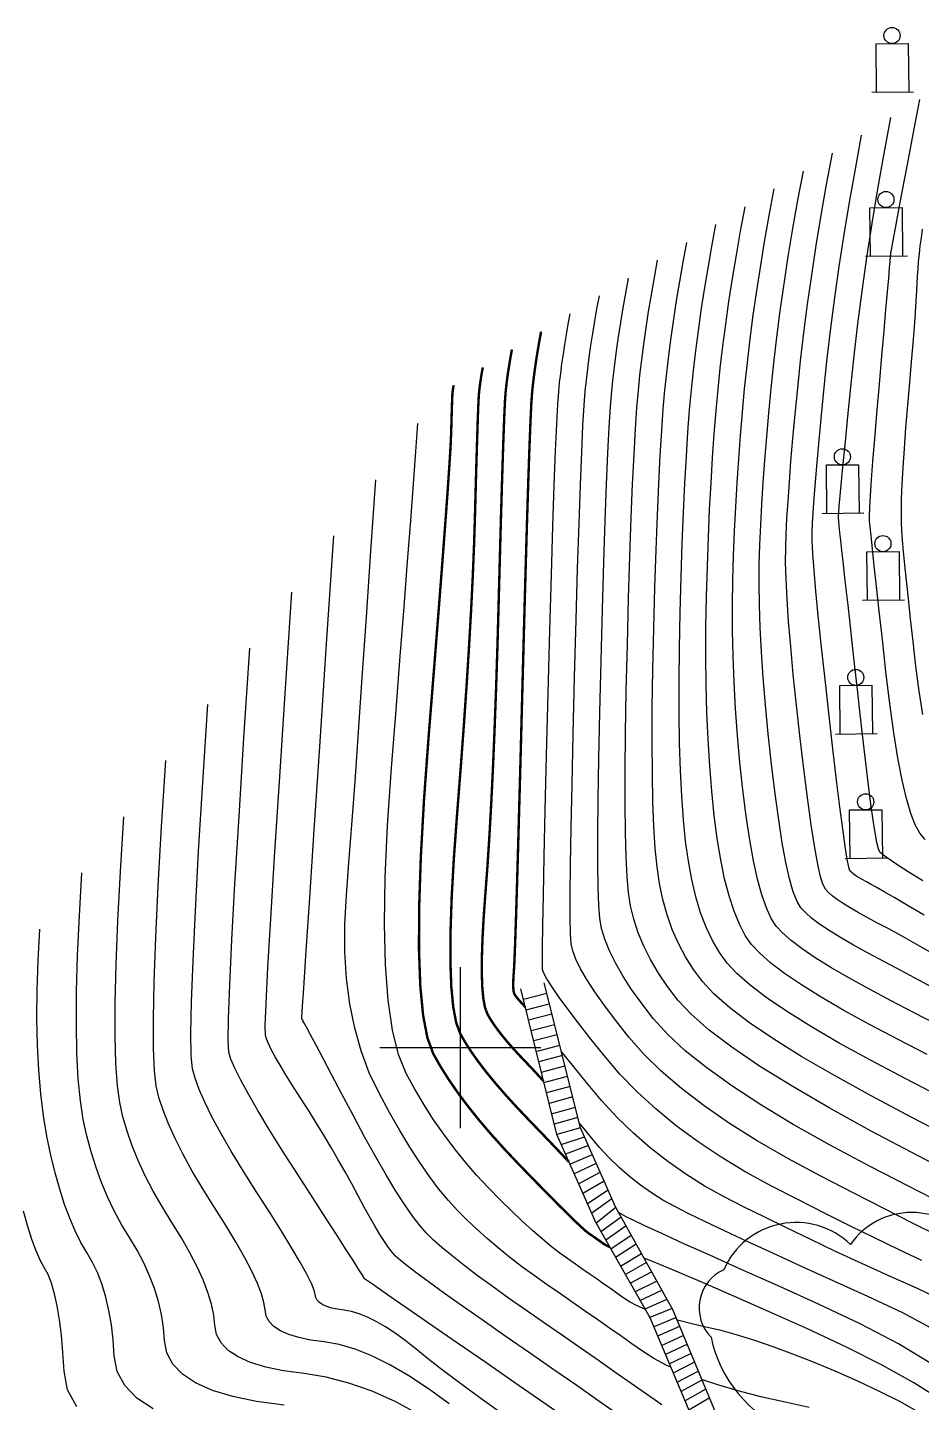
# Model space of a CAD drawing. Extents: x 351134 to 737836, y 2693212 to 3319468.
# Drawn here: x 427601 to 483114, y 3227556 to 3312898 of the extents above; entities that cross this region are included whole.
import ezdxf

# ---------------------------------------------------------------- set-up
doc = ezdxf.new("R2010")
doc.units = 0
doc.linetypes.add('0', pattern=[1, 1])
for name, color, linetype in [('00景观层', 10, 'CONTINUOUS'), ('DGX', 8, 'CONTINUOUS'), ('TK', 7, 'CONTINUOUS'), ('工矿6', 3, '0'), ('房屋2', 8, '0'), ('绿化', 3, 'CONTINUOUS')]:
    doc.layers.add(name, color=color, linetype=linetype)

msp = doc.modelspace()

# ---------------------------------------------------------------- linework, layer by layer
at = {"layer": '00景观层', "linetype": 'Continuous'}
for p, q in [((454481, 3244581, -355302), (454481, 3254581, -355302)), ((454481, 3244581, -355302), (454481, 3254581, -355302)), ((449481, 3249581, -355302), (459481, 3249581, -355302)), ((449481, 3249581, -355302), (459481, 3249581, -355302))]:
    msp.add_line(p, q, dxfattribs=at)
at = {"layer": 'DGX', "color": 8, "linetype": 'Continuous'}
for points, elevation in [([(483347, 3262493), (483009, 3262901), (482724, 3263400), (482445, 3264114), (482173, 3265043), (481907, 3266188), (481647, 3267549), (481394, 3269125), (481148, 3270916), (480907, 3272923), (480684, 3274919), (480488, 3276678), (480320, 3278200), (480179, 3279485), (480066, 3280533), (479981, 3281345), (479923, 3281919), (479893, 3282256), (479889, 3282580), (479907, 3283115), (479948, 3283859), (480012, 3284814), (480099, 3285979), (480209, 3287354), (480343, 3288940), (480499, 3290735), (480656, 3292520), (480792, 3294074), (480908, 3295396), (481003, 3296487), (481078, 3297347), (481131, 3297975), (481164, 3298372), (481177, 3298538), (481179, 3298589), (481182, 3298642), (481187, 3298697), (481192, 3298753), (481199, 3298812), (481207, 3298873), (481215, 3298936), (481225, 3299000), (481262, 3299205), (481352, 3299687), (481496, 3300448), (481693, 3301487), (481943, 3302804), (482247, 3304399), (482604, 3306272), (483014, 3308423)], 25698), ([(483195, 3259925), (482293, 3260491), (481575, 3260953), (481041, 3261312), (480691, 3261567), (480525, 3261719), (480444, 3261918), (480349, 3262315), (480239, 3262908), (480115, 3263699), (479977, 3264687), (479824, 3265873), (479658, 3267256), (479476, 3268836), (479294, 3270462), (479123, 3271986), (478963, 3273405), (478815, 3274720), (478678, 3275932), (478553, 3277040), (478439, 3278044), (478337, 3278945), (478246, 3279745), (478168, 3280446), (478102, 3281050), (478048, 3281555), (478007, 3281963), (477978, 3282273), (477961, 3282484), (477957, 3282598), (477970, 3282779), (478007, 3283193), (478068, 3283840), (478152, 3284720), (478259, 3285833), (478390, 3287180), (478545, 3288759), (478723, 3290572), (478928, 3292521), (479163, 3294511), (479428, 3296543), (479723, 3298615), (480048, 3300729), (480404, 3302883), (480789, 3305078), (481205, 3307315)], 26698), ([(483282, 3257806), (482292, 3258391), (481464, 3258875), (480798, 3259260), (480293, 3259545), (479950, 3259731), (479700, 3259863), (479476, 3259986), (479277, 3260102), (479104, 3260210), (478957, 3260310), (478835, 3260401), (478739, 3260485), (478669, 3260561), (478598, 3260777), (478500, 3261281), (478376, 3262073), (478225, 3263153), (478048, 3264521), (477844, 3266178), (477613, 3268123), (477356, 3270355), (477103, 3272611), (476885, 3274623), (476703, 3276393), (476555, 3277919), (476443, 3279203), (476367, 3280244), (476325, 3281041), (476319, 3281596), (476340, 3282115), (476383, 3282805), (476446, 3283667), (476530, 3284700), (476635, 3285905), (476760, 3287280), (476907, 3288828), (477074, 3290546), (477265, 3292370), (477485, 3294231), (477733, 3296131), (478009, 3298070), (478314, 3300046), (478646, 3302062), (479007, 3304115), (479396, 3306207)], 27698), ([(483701, 3255489), (482745, 3256032), (481873, 3256517), (481084, 3256946), (480378, 3257317), (479748, 3257650), (479181, 3257963), (478680, 3258255), (478243, 3258527), (477871, 3258779), (477563, 3259011), (477321, 3259223), (477143, 3259414), (476991, 3259719), (476827, 3260270), (476650, 3261069), (476461, 3262114), (476259, 3263406), (476045, 3264945), (475818, 3266730), (475579, 3268763), (475350, 3270834), (475154, 3272736), (474992, 3274469), (474863, 3276033), (474767, 3277427), (474705, 3278652), (474676, 3279708), (474680, 3280595), (474710, 3281452), (474758, 3282418), (474824, 3283494), (474908, 3284680), (475010, 3285976), (475131, 3287381), (475269, 3288896), (475425, 3290521), (475603, 3292218), (475808, 3293951), (476039, 3295720), (476296, 3297524), (476579, 3299364), (476888, 3301240), (477224, 3303151), (477586, 3305099)], 28698), ([(484026, 3253188), (482947, 3253775), (481874, 3254347), (480807, 3254904), (479795, 3255438), (478887, 3255939), (478082, 3256408), (477381, 3256845), (476785, 3257249), (476291, 3257621), (475902, 3257960), (475617, 3258267), (475384, 3258661), (475153, 3259260), (474923, 3260065), (474696, 3261075), (474470, 3262290), (474245, 3263712), (474022, 3265338), (473801, 3267170), (473597, 3269058), (473423, 3270849), (473281, 3272545), (473171, 3274146), (473092, 3275651), (473044, 3277061), (473027, 3278375), (473042, 3279593), (473080, 3280788), (473134, 3282031), (473203, 3283322), (473287, 3284660), (473386, 3286047), (473501, 3287482), (473631, 3288965), (473776, 3290495), (473941, 3292067), (474131, 3293671), (474344, 3295308), (474582, 3296979), (474844, 3298682), (475131, 3300419), (475442, 3302188), (475777, 3303991)], 29698), ([(484022, 3251032), (482665, 3251747), (481236, 3252490), (479843, 3253225), (478592, 3253915), (477485, 3254561), (476520, 3255162), (475698, 3255719), (475019, 3256231), (474483, 3256698), (474091, 3257121), (473777, 3257603), (473479, 3258250), (473197, 3259061), (472931, 3260036), (472680, 3261175), (472446, 3262478), (472227, 3263946), (472024, 3265578), (471843, 3267281), (471692, 3268962), (471571, 3270621), (471479, 3272259), (471416, 3273875), (471382, 3275469), (471378, 3277041), (471404, 3278592), (471450, 3280124), (471509, 3281643), (471581, 3283149), (471665, 3284640), (471762, 3286118), (471871, 3287583), (471993, 3289033), (472127, 3290470), (472279, 3291915), (472453, 3293391), (472650, 3294897), (472869, 3296433), (473110, 3298000), (473373, 3299597), (473659, 3301225), (473967, 3302883)], 30698), ([(483456, 3249148), (481665, 3250077), (479891, 3251013), (478298, 3251892), (476887, 3252714), (475659, 3253480), (474612, 3254188), (473747, 3254840), (473065, 3255436), (472564, 3255974), (472170, 3256545), (471805, 3257240), (471471, 3258057), (471166, 3258997), (470891, 3260060), (470646, 3261245), (470432, 3262554), (470247, 3263985), (470090, 3265504), (469962, 3267075), (469860, 3268698), (469786, 3270372), (469740, 3272099), (469721, 3273877), (469730, 3275708), (469766, 3277590), (469820, 3279461), (469885, 3281256), (469959, 3282976), (470043, 3284620), (470137, 3286190), (470241, 3287683), (470355, 3289102), (470478, 3290445), (470617, 3291764), (470776, 3293111), (470955, 3294485), (471155, 3295888), (471375, 3297318), (471616, 3298776), (471877, 3300261), (472158, 3301774)], 31698), ([(484247, 3246548), (482094, 3247663), (479938, 3248800), (478003, 3249868), (476290, 3250867), (474797, 3251797), (473526, 3252658), (472475, 3253450), (471646, 3254173), (471038, 3254827), (470563, 3255488), (470132, 3256229), (469744, 3257053), (469401, 3257958), (469102, 3258944), (468847, 3260012), (468636, 3261162), (468469, 3262393), (468337, 3263728), (468231, 3265188), (468150, 3266774), (468094, 3268486), (468064, 3270323), (468060, 3272286), (468081, 3274374), (468127, 3276589), (468190, 3278797), (468260, 3280869), (468337, 3282803), (468422, 3284600), (468513, 3286261), (468611, 3287784), (468717, 3289170), (468829, 3290419), (468955, 3291612), (469099, 3292831), (469261, 3294074), (469441, 3295342), (469641, 3296636), (469858, 3297954), (470094, 3299298), (470349, 3300666)], 32698), ([(483201, 3270262), (482961, 3271699), (482760, 3273251), (482588, 3274791), (482435, 3276190), (482299, 3277449), (482182, 3278567), (482082, 3279544), (482001, 3280380), (481938, 3281076), (481893, 3281630), (481867, 3282177), (481862, 3282846), (481878, 3283640), (481915, 3284557), (481972, 3285597), (482050, 3286761), (482149, 3288049), (482268, 3289460), (482391, 3290868), (482500, 3292143), (482594, 3293288), (482674, 3294300), (482740, 3295181), (482791, 3295930), (482828, 3296548), (482851, 3297034), (482871, 3297463), (482900, 3297908), (482937, 3298369), (482984, 3298846), (483039, 3299340), (483103, 3299851), (483176, 3300377)], 24698), ([(485038, 3243949), (482523, 3245249), (479986, 3246587), (477709, 3247844), (475692, 3249020), (473936, 3250115), (472439, 3251128), (471203, 3252060), (470228, 3252911), (469512, 3253681), (468956, 3254430), (468458, 3255219), (468018, 3256049), (467636, 3256919), (467313, 3257829), (467048, 3258779), (466841, 3259770), (466692, 3260800), (466584, 3261951), (466500, 3263301), (466439, 3264850), (466402, 3266599), (466388, 3268547), (466398, 3270694), (466432, 3273041), (466489, 3275587), (466560, 3278134), (466636, 3280481), (466716, 3282630), (466800, 3284580), (466888, 3286332), (466981, 3287885), (467079, 3289239), (467180, 3290394), (467293, 3291461), (467421, 3292550), (467566, 3293662), (467728, 3294797), (467906, 3295953), (468101, 3297133), (468312, 3298334), (468539, 3299558)], 33698), ([(485765, 3241382), (482900, 3242863), (479994, 3244395), (477385, 3245836), (475075, 3247184), (473061, 3248439), (471346, 3249601), (469928, 3250671), (468808, 3251649), (467986, 3252534), (467349, 3253372), (466784, 3254209), (466291, 3255045), (465871, 3255880), (465524, 3256713), (465248, 3257546), (465045, 3258377), (464915, 3259208), (464831, 3260174), (464769, 3261414), (464728, 3262926), (464710, 3264712), (464712, 3266771), (464737, 3269103), (464783, 3271708), (464851, 3274586), (464930, 3277470), (465011, 3280094), (465094, 3282457), (465178, 3284561), (465264, 3286403), (465352, 3287985), (465441, 3289307), (465532, 3290368), (465630, 3291309), (465744, 3292270), (465872, 3293251), (466014, 3294251), (466171, 3295271), (466343, 3296311), (466529, 3297371), (466730, 3298450)], 34698), ([(484531, 3239836), (482339, 3240963), (479879, 3242232), (477400, 3243548), (475150, 3244815), (473129, 3246033), (471337, 3247202), (469774, 3248322), (468440, 3249393), (467336, 3250414), (466460, 3251387), (465742, 3252314), (465110, 3253199), (464565, 3254041), (464106, 3254841), (463734, 3255598), (463449, 3256313), (463250, 3256985), (463137, 3257615), (463078, 3258398), (463038, 3259527), (463018, 3261003), (463017, 3262825), (463037, 3264995), (463076, 3267511), (463134, 3270374), (463213, 3273584), (463300, 3276806), (463387, 3279707), (463472, 3282285), (463556, 3284541), (463640, 3286474), (463722, 3288086), (463803, 3289376), (463883, 3290343), (463968, 3291158), (464067, 3291990), (464177, 3292839), (464301, 3293706), (464437, 3294589), (464585, 3295490), (464747, 3296407), (464920, 3297342)], 35698), ([(484157, 3237893), (482562, 3238690), (480813, 3239573), (478912, 3240544), (476857, 3241602), (474806, 3242701), (472914, 3243795), (471184, 3244883), (469613, 3245965), (468203, 3247042), (466953, 3248114), (465863, 3249180), (464934, 3250240), (464135, 3251256), (463436, 3252188), (462839, 3253037), (462342, 3253801), (461945, 3254482), (461649, 3255080), (461454, 3255593), (461360, 3256023), (461325, 3256621), (461307, 3257640), (461307, 3259079), (461325, 3260938), (461361, 3263219), (461414, 3265919), (461485, 3269041), (461574, 3272583), (461670, 3276143), (461762, 3279319), (461850, 3282112), (461935, 3284521), (462015, 3286546), (462092, 3288187), (462165, 3289444), (462234, 3290318), (462306, 3291007), (462389, 3291710), (462483, 3292428), (462587, 3293160), (462702, 3293907), (462828, 3294668), (462964, 3295444), (463111, 3296234)], 36698), ([(483143, 3236375), (481691, 3237061), (480198, 3237779), (478667, 3238529), (477096, 3239311), (475485, 3240126), (473835, 3240972), (472211, 3241854), (470679, 3242775), (469238, 3243733), (467889, 3244729), (466631, 3245763), (465465, 3246835), (464391, 3247945), (463408, 3249094), (462528, 3250198), (461763, 3251178), (461112, 3252033), (460577, 3252762), (460156, 3253367), (459850, 3253846), (459659, 3254201), (459582, 3254430), (459571, 3254844), (459576, 3255752), (459597, 3257155), (459633, 3259052), (459685, 3261443), (459753, 3264328), (459837, 3267707), (459936, 3271581), (460040, 3275479), (460138, 3278932), (460229, 3281939), (460313, 3284501), (460391, 3286617), (460462, 3288287), (460527, 3289513), (460585, 3290292), (460644, 3290855), (460712, 3291430), (460788, 3292016), (460874, 3292615), (460968, 3293225), (461070, 3293847), (461182, 3294481), (461302, 3295126)], 37698), ([(465941, 3233348), (465464, 3233562), (464987, 3233814), (464577, 3234075), (464194, 3234345), (463798, 3234624), (463389, 3234910), (462967, 3235205), (462532, 3235508), (462083, 3235819), (461622, 3236139), (461147, 3236467), (460650, 3236827), (460118, 3237241), (459553, 3237711), (458955, 3238236), (458323, 3238816), (457657, 3239451), (456958, 3240142), (456225, 3240887), (455490, 3241675), (454781, 3242491), (454101, 3243335), (453447, 3244208), (452822, 3245110), (452224, 3246040), (451653, 3246999), (451110, 3247986), (450632, 3249158), (450258, 3250673), (449988, 3252529), (449822, 3254727), (449760, 3257267), (449802, 3260149), (449947, 3263373), (450196, 3266938), (450485, 3270542), (450750, 3273879), (450991, 3276950), (451207, 3279755), (451399, 3282294), (451566, 3284567), (451710, 3286573), (451829, 3288314)], 42698), ([(467539, 3229751), (467306, 3229855), (466486, 3230290), (465780, 3230740), (465121, 3231205), (464439, 3231684), (463734, 3232178), (463007, 3232685), (462257, 3233207), (461485, 3233743), (460691, 3234294), (459874, 3234858), (459062, 3235431), (458283, 3236004), (457537, 3236579), (456824, 3237156), (456144, 3237733), (455498, 3238312), (454884, 3238892), (454303, 3239473), (453733, 3240096), (453152, 3240801), (452560, 3241588), (451957, 3242456), (451342, 3243407), (450716, 3244440), (450078, 3245554), (449430, 3246751), (448826, 3248026), (448322, 3249375), (447918, 3250799), (447615, 3252298), (447412, 3253872), (447309, 3255520), (447307, 3257243), (447405, 3259041), (447562, 3261049), (447740, 3263405), (447938, 3266108), (448155, 3269158), (448392, 3272555), (448649, 3276299), (448926, 3280390), (449223, 3284828)], 43698), ([(466983, 3227404), (466047, 3228064), (465079, 3228745), (464079, 3229445), (463047, 3230165), (461983, 3230906), (460887, 3231667), (459760, 3232448), (458600, 3233250), (457474, 3234035), (456447, 3234767), (455521, 3235448), (454694, 3236075), (453966, 3236650), (453338, 3237172), (452810, 3237642), (452381, 3238059), (451978, 3238515), (451528, 3239103), (451029, 3239822), (450483, 3240672), (449889, 3241653), (449247, 3242766), (448557, 3244009), (447820, 3245384), (447105, 3246736), (446483, 3247912), (445954, 3248911), (445518, 3249733), (445175, 3250378), (444925, 3250846), (444769, 3251138), (444705, 3251253), (444689, 3251278), (444675, 3251301), (444662, 3251321), (444652, 3251339), (444644, 3251354), (444638, 3251366), (444634, 3251376), (444631, 3251383), (444661, 3251857), (444754, 3253265), (444908, 3255608), (445126, 3258885), (445405, 3263097), (445747, 3268244), (446151, 3274326), (446617, 3281342)], 44698), ([(464424, 3226712), (463087, 3227646), (461709, 3228605), (460289, 3229591), (458828, 3230603), (457326, 3231641), (455886, 3232639), (454612, 3233531), (453505, 3234316), (452563, 3234994), (451788, 3235567), (451179, 3236032), (450736, 3236392), (450459, 3236645), (450253, 3236878), (450023, 3237178), (449768, 3237546), (449489, 3237980), (449186, 3238481), (448858, 3239050), (448505, 3239685), (448128, 3240388), (447732, 3241127), (447320, 3241873), (446894, 3242625), (446453, 3243383), (445998, 3244147), (445527, 3244918), (445042, 3245695), (444542, 3246479), (444064, 3247227), (443645, 3247900), (443285, 3248497), (442984, 3249018), (442742, 3249463), (442559, 3249831), (442436, 3250124), (442371, 3250341), (442366, 3250928), (442420, 3252330), (442535, 3254546), (442710, 3257578), (442946, 3261425), (443241, 3266087), (443596, 3271564), (444012, 3277856)], 45698), ([(461209, 3226463), (459591, 3227586), (457872, 3228775), (456052, 3230032), (454298, 3231243), (452777, 3232294), (451488, 3233184), (450433, 3233914), (449610, 3234483), (449019, 3234893), (448662, 3235142), (448537, 3235231), (448528, 3235241), (448518, 3235254), (448507, 3235269), (448495, 3235288), (448482, 3235310), (448468, 3235334), (448453, 3235361), (448437, 3235392), (448359, 3235518), (448158, 3235834), (447835, 3236339), (447389, 3237033), (446820, 3237917), (446129, 3238990), (445315, 3240253), (444379, 3241705), (443439, 3243177), (442615, 3244499), (441908, 3245673), (441316, 3246697), (440841, 3247571), (440481, 3248297), (440238, 3248873), (440110, 3249299), (440070, 3249999), (440087, 3251394), (440162, 3253485), (440295, 3256271), (440486, 3259753), (440735, 3263929), (441042, 3268802), (441406, 3274369)], 46698), ([(456846, 3227019), (455842, 3227739), (454898, 3228429), (454013, 3229089), (453189, 3229718), (452424, 3230317), (451720, 3230886), (451060, 3231408), (450429, 3231866), (449828, 3232261), (449257, 3232593), (448714, 3232862), (448202, 3233067), (447718, 3233208), (447264, 3233287), (446852, 3233343), (446493, 3233418), (446189, 3233511), (445938, 3233623), (445740, 3233754), (445597, 3233903), (445507, 3234071), (445471, 3234258), (445406, 3234528), (445231, 3234948), (444945, 3235517), (444547, 3236235), (444039, 3237102), (443420, 3238119), (442690, 3239285), (441849, 3240599), (441002, 3241935), (440255, 3243162), (439606, 3244282), (439057, 3245293), (438606, 3246196), (438255, 3246991), (438003, 3247678), (437850, 3248257), (437774, 3249070), (437754, 3250459), (437789, 3252424), (437880, 3254964), (438027, 3258080), (438229, 3261772), (438487, 3266040), (438800, 3270883)], 47698), ([(453792, 3227472), (452501, 3228410), (451271, 3229219), (450101, 3229898), (448991, 3230448), (447941, 3230868), (446951, 3231158), (446022, 3231318), (445178, 3231433), (444444, 3231586), (443820, 3231777), (443306, 3232007), (442902, 3232274), (442609, 3232580), (442425, 3232924), (442351, 3233306), (442286, 3233756), (442127, 3234305), (441874, 3234952), (441528, 3235698), (441088, 3236543), (440555, 3237486), (439928, 3238527), (439208, 3239667), (438480, 3240825), (437831, 3241922), (437261, 3242958), (436769, 3243932), (436356, 3244845), (436022, 3245697), (435766, 3246487), (435589, 3247215), (435478, 3248142), (435420, 3249524), (435416, 3251362), (435465, 3253657), (435568, 3256408), (435723, 3259615), (435932, 3263278), (436195, 3267397)], 48698), ([(451980, 3226778), (450475, 3227588), (449003, 3228250), (447563, 3228765), (446155, 3229131), (444780, 3229350), (443504, 3229523), (442395, 3229754), (441452, 3230043), (440675, 3230390), (440064, 3230794), (439620, 3231256), (439343, 3231776), (439231, 3232354), (439165, 3232984), (439022, 3233662), (438803, 3234388), (438509, 3235162), (438137, 3235983), (437690, 3236852), (437167, 3237769), (436567, 3238734), (435958, 3239716), (435408, 3240682), (434915, 3241634), (434481, 3242572), (434106, 3243494), (433788, 3244402), (433529, 3245295), (433328, 3246173), (433182, 3247213), (433087, 3248589), (433043, 3250301), (433050, 3252350), (433108, 3254735), (433217, 3257458), (433378, 3260516), (433589, 3263911)], 49698), ([(443538, 3227381), (441830, 3227613), (440345, 3227923), (439083, 3228309), (438043, 3228773), (437226, 3229315), (436632, 3229933), (436260, 3230629), (436111, 3231402), (436044, 3232212), (435918, 3233019), (435733, 3233823), (435489, 3234625), (435187, 3235423), (434825, 3236219), (434405, 3237012), (433926, 3237802), (433436, 3238606), (432984, 3239442), (432570, 3240311), (432194, 3241211), (431856, 3242143), (431555, 3243107), (431292, 3244103), (431068, 3245131), (430886, 3246284), (430754, 3247653), (430670, 3249240), (430635, 3251043), (430649, 3253063), (430712, 3255300), (430823, 3257754), (430984, 3260425)], 50698), ([(435412, 3227157), (434388, 3227835), (433644, 3228610), (433178, 3229481), (432991, 3230450), (432923, 3231440), (432814, 3232376), (432662, 3233259), (432470, 3234088), (432236, 3234864), (431960, 3235586), (431643, 3236254), (431284, 3236869), (430914, 3237496), (430561, 3238202), (430225, 3238987), (429906, 3239850), (429605, 3240792), (429322, 3241813), (429056, 3242912), (428807, 3244089), (428590, 3245355), (428420, 3246718), (428297, 3248178), (428220, 3249736), (428189, 3251391), (428206, 3253143), (428268, 3254992), (428378, 3256939)], 51698), ([(484592, 3233802), (482858, 3234623), (481092, 3235417), (479400, 3236189), (477783, 3236938), (476240, 3237664), (474772, 3238368), (473378, 3239049), (472058, 3239707), (470813, 3240342), (469624, 3240999), (468470, 3241721), (467353, 3242507), (466272, 3243358), (465228, 3244274), (464219, 3245255), (463247, 3246301), (462312, 3247411), (461446, 3248488), (460746, 3249357)], 38698), ([(483947, 3232054), (481952, 3233119), (479785, 3234145), (477627, 3235113), (475657, 3236003), (473875, 3236815), (472282, 3237550), (470877, 3238207), (469660, 3238786), (468632, 3239288), (467792, 3239712), (467057, 3240118), (466345, 3240564), (465655, 3241049), (464987, 3241575), (464342, 3242141), (463719, 3242746), (463119, 3243392), (462541, 3244078), (461982, 3244768), (461864, 3244911)], 39698), ([(430656, 3227286), (430096, 3228334), (429871, 3229498), (429802, 3230668), (429709, 3231733), (429592, 3232694), (429450, 3233551), (429285, 3234304), (429095, 3234953), (428881, 3235497), (428643, 3235936), (428392, 3236387), (428137, 3236962), (427879, 3237663), (427619, 3238490), (427355, 3239441)], 52698), ([(487519, 3227237), (485790, 3228586), (483845, 3229904), (481683, 3231190), (479306, 3232445), (476712, 3233668), (474162, 3234808), (471914, 3235816), (469968, 3236692), (468324, 3237435), (466982, 3238046), (465942, 3238524), (465205, 3238869), (464770, 3239082), (464490, 3239237), (464307, 3239351)], 40698), ([(485868, 3226608), (484369, 3227680), (482636, 3228768), (480668, 3229871), (478466, 3230989), (476030, 3232122), (473621, 3233195), (471499, 3234132), (469664, 3234933), (468117, 3235598), (466858, 3236127), (465886, 3236520), (465881, 3236522)], 41698), ([(482918, 3226966), (481800, 3227592), (480549, 3228227), (479165, 3228871), (477749, 3229491), (476400, 3230053), (475118, 3230559), (473904, 3231008), (472758, 3231401), (471679, 3231736), (470668, 3232015), (469724, 3232237), (468847, 3232435), (468037, 3232643), (467922, 3232676)], 42698), ([(476133, 3227252), (474642, 3227575), (473132, 3227916), (471737, 3228273), (470457, 3228645), (469461, 3228977)], 43698)]:
    msp.add_lwpolyline(points, dxfattribs=dict(at, elevation=elevation))
at = {"layer": 'DGX', "linetype": 'Continuous', "const_width": 150, "flags": 128}
for points, elevation in [([(458523, 3252079), (458434, 3252184), (458296, 3252339), (458213, 3252426), (458138, 3252509), (458069, 3252588), (458007, 3252663), (457952, 3252734), (457904, 3252802), (457863, 3252866), (457829, 3252925), (457802, 3252999), (457782, 3253105), (457769, 3253243), (457763, 3253413), (457763, 3253615), (457771, 3253848), (457786, 3254114), (457808, 3254412), (457838, 3254963), (457879, 3255989), (457930, 3257489), (457991, 3259463), (458062, 3261911), (458144, 3264834), (458236, 3268232), (458338, 3272103), (458441, 3275982), (458536, 3279401), (458622, 3282361), (458701, 3284862), (458772, 3286902), (458835, 3288483), (458889, 3289605), (458936, 3290267), (458982, 3290704), (459035, 3291150), (459094, 3291605), (459160, 3292069), (459233, 3292543), (459313, 3293025), (459399, 3293517), (459492, 3294018)], 38698), ([(459646, 3247501), (459430, 3247741), (458968, 3248241), (458522, 3248708), (458102, 3249150), (457717, 3249572), (457367, 3249975), (457053, 3250357), (456774, 3250720), (456530, 3251063), (456322, 3251387), (456149, 3251690), (456012, 3252066), (455910, 3252603), (455843, 3253304), (455812, 3254167), (455816, 3255193), (455856, 3256381), (455931, 3257733), (456042, 3259247), (456168, 3260925), (456286, 3262769), (456399, 3264779), (456504, 3266956), (456603, 3269298), (456696, 3271806), (456782, 3274480), (456861, 3277320), (456935, 3280079), (457002, 3282512), (457064, 3284617), (457120, 3286396), (457171, 3287848), (457215, 3288973), (457254, 3289771), (457287, 3290242), (457320, 3290552), (457357, 3290869), (457399, 3291193), (457446, 3291524), (457498, 3291860), (457555, 3292204), (457616, 3292554), (457683, 3292910)], 39698)]:
    msp.add_lwpolyline(points, dxfattribs=dict(at, elevation=elevation))
at = {"layer": 'DGX', "linetype": 'Continuous', "const_width": 150}
for points, elevation in [([(461215, 3242493), (460795, 3242942), (460184, 3243586), (459502, 3244298), (458748, 3245078), (457990, 3245875), (457296, 3246636), (456666, 3247362), (456099, 3248052), (455596, 3248706), (455157, 3249325), (454781, 3249908), (454469, 3250456), (454221, 3251132), (454037, 3252102), (453917, 3253365), (453861, 3254921), (453869, 3256771), (453941, 3258914), (454077, 3261351), (454277, 3264081), (454497, 3266886), (454694, 3269550), (454867, 3272070), (455017, 3274448), (455144, 3276684), (455248, 3278777), (455328, 3280728), (455385, 3282536), (455429, 3284177), (455469, 3285622), (455506, 3286874), (455539, 3287931), (455569, 3288794), (455595, 3289462), (455619, 3289936), (455638, 3290216), (455658, 3290401), (455680, 3290589), (455705, 3290782), (455733, 3290978), (455764, 3291178), (455797, 3291382), (455834, 3291590), (455873, 3291802)], 40698), ([(463751, 3237210), (463621, 3237268), (463489, 3237338), (463375, 3237411), (463268, 3237486), (463158, 3237563), (463044, 3237643), (462927, 3237725), (462806, 3237809), (462681, 3237896), (462553, 3237984), (462421, 3238076), (462237, 3238222), (461953, 3238478), (461569, 3238843), (461085, 3239317), (460501, 3239899), (459817, 3240591), (459032, 3241392), (458147, 3242301), (457246, 3243253), (456410, 3244180), (455641, 3245082), (454938, 3245960), (454302, 3246812), (453731, 3247640), (453227, 3248443), (452789, 3249221), (452431, 3250198), (452165, 3251600), (451991, 3253426), (451910, 3255676), (451922, 3258349), (452026, 3261447), (452222, 3264969), (452511, 3268915), (452826, 3272848), (453101, 3276330), (453336, 3279361), (453531, 3281941), (453685, 3284070), (453800, 3285749), (453875, 3286976), (453909, 3287753), (453923, 3288274), (453936, 3288733), (453947, 3289130), (453958, 3289465), (453967, 3289739), (453976, 3289951), (453983, 3290102), (453989, 3290191), (453995, 3290249), (454003, 3290309), (454010, 3290370), (454019, 3290433), (454029, 3290496), (454040, 3290561), (454051, 3290627), (454064, 3290694)], 41698)]:
    msp.add_lwpolyline(points, dxfattribs=dict(at, elevation=elevation))
at = {"layer": 'TK', "linetype": 'Continuous'}
for p, q in [((454481, 3244581, -355302), (454481, 3254581, -355302)), ((454481, 3244581, -355302), (454481, 3254581, -355302)), ((449481, 3249581, -355302), (459481, 3249581, -355302)), ((449481, 3249581, -355302), (459481, 3249581, -355302))]:
    msp.add_line(p, q, dxfattribs=at)
at = {"layer": '工矿6', "color": 3, "linetype": '0'}
for p, q in [((480289, 3311888, -349982), (482289, 3311908, -349982)), ((480320, 3308888, -349982), (480289, 3311888, -349982)), ((482289, 3311908, -349982), (482320, 3308908, -349982)), ((480020, 3308885, -349982), (482620, 3308911, -349982)), ((479911, 3301709, -350515), (481910, 3301729, -350515)), ((479941, 3298709, -350515), (479911, 3301709, -350515)), ((481910, 3301729, -350515), (481941, 3298729, -350515)), ((479641, 3298706, -350515), (482241, 3298732, -350515)), ((477206, 3285744, -349827), (479206, 3285764, -349827)), ((477236, 3282744, -349827), (477206, 3285744, -349827)), ((479206, 3285764, -349827), (479236, 3282764, -349827)), ((476936, 3282741, -349827), (479536, 3282767, -349827)), ((479723, 3280354, -351210), (481723, 3280374, -351210)), ((479754, 3277354, -351210), (479723, 3280354, -351210)), ((481723, 3280374, -351210), (481753, 3277374, -351210)), ((479454, 3277351, -351210), (482053, 3277377, -351210)), ((478036, 3272050, -349828), (480036, 3272070, -349828)), ((478067, 3269050, -349828), (478036, 3272050, -349828)), ((480036, 3272070, -349828), (480067, 3269071, -349828)), ((477767, 3269047, -349828), (480367, 3269074, -349828)), ((478652, 3264331, -349319), (480652, 3264351, -349319)), ((478682, 3261331, -349319), (478652, 3264331, -349319)), ((480652, 3264351, -349319), (480682, 3261351, -349319)), ((478382, 3261328, -349319), (480982, 3261354, -349319))]:
    msp.add_line(p, q, dxfattribs=at)
for centre in [(481284, 3312398, -349982), (480905, 3302219, -350515), (478201, 3286254, -349827), (480718, 3280864, -351210), (479031, 3272560, -349828), (479647, 3264841, -349319)]:
    msp.add_circle(centre, 500, dxfattribs=at)
at = {"layer": '房屋2', "color": 8, "linetype": '0'}
for points, elevation in [([(460461, 3244183), (458242, 3253225)], -336401), ([(461944, 3244595), (459680, 3253594)], -336415), ([(459841, 3252951), (458400, 3252579)], -337841), ([(458559, 3251933), (460003, 3252308)], -337677), ([(460165, 3251665), (458717, 3251287)], -337622), ([(458876, 3250641), (460327, 3251023)], -337465), ([(460488, 3250380), (459034, 3249995)], -337402), ([(459193, 3249349), (460650, 3249737)], -337252), ([(460812, 3249094), (459351, 3248704)], -337183), ([(459510, 3248058), (460973, 3248451)], -337039), ([(459668, 3247412), (461135, 3247809)], -336933), ([(461297, 3247166), (459827, 3246766)], -336853), ([(461459, 3246523), (459985, 3246120)], -336744), ([(460144, 3245474), (461620, 3245880)], -336614), ([(461782, 3245237), (460302, 3244828)], -336524), ([(461944, 3244595), (460461, 3244183)], -336415), ([(462908, 3238697), (460461, 3244183)], -335027), ([(460733, 3243573), (462187, 3244046)], -336248), ([(464138, 3239656), (461944, 3244595)], -335049), ([(462431, 3243497), (461005, 3242964)], -336111), ([(461277, 3242354), (462675, 3242949)], -335943), ([(462919, 3242400), (461548, 3241744)], -335808), ([(461820, 3241135), (463162, 3241851)], -335637), ([(463406, 3241302), (462092, 3240525)], -335504), ([(462364, 3239916), (463650, 3240754)], -335332), ([(463894, 3240205), (462636, 3239306)], -335201), ([(464138, 3239656), (462908, 3238697)], -335049), ([(467626, 3233385), (464138, 3239656)], -333410), ([(463210, 3238163), (464455, 3239086)], -334879), ([(462908, 3238697), (466238, 3232825)], -335027), ([(464772, 3238516), (463513, 3237629)], -334751), ([(463816, 3237095), (465089, 3237946)], -334584), ([(465406, 3237376), (464119, 3236562)], -334453), ([(464421, 3236028), (465723, 3236806)], -334289), ([(466041, 3236236), (464724, 3235494)], -334155), ([(465027, 3234960), (466358, 3235666)], -333994), ([(466675, 3235096), (465330, 3234426)], -333857), ([(465632, 3233892), (466992, 3234526)], -333699), ([(467309, 3233956), (465935, 3233359)], -333559), ([(467626, 3233385), (466238, 3232825)], -333410), ([(466238, 3232825), (470124, 3223644)], -333404), ([(466481, 3232251), (467858, 3232830)], -333233), ([(467626, 3233385), (471326, 3224492)], -333410), ([(468089, 3232274), (466724, 3231677)], -333071), ([(466966, 3231103), (468320, 3231718)], -332889), ([(468551, 3231162), (467209, 3230529)], -332733), ([(467452, 3229956), (468783, 3230606)], -332546), ([(469014, 3230050), (467695, 3229382)], -332395), ([(467938, 3228808), (469245, 3229495)], -332203), ([(469476, 3228939), (468181, 3228234)], -332057), ([(468424, 3227660), (469708, 3228383)], -331860), ([(469939, 3227827), (468667, 3227087)], -331719)]:
    msp.add_lwpolyline(points, dxfattribs=dict(at, elevation=elevation))
at = {"layer": '绿化', "linetype": 'Continuous', "elevation": -355302, "flags": 128}
msp.add_lwpolyline([(486303, 3237372, 0.520567), (478699, 3237372, 0.520567), (470833, 3235800, 0.520567), (470046, 3231607, 0.520567), (482370, 3226365, 0.520567)], format="xyb", dxfattribs=at)

doc.saveas('drawing.dxf')
